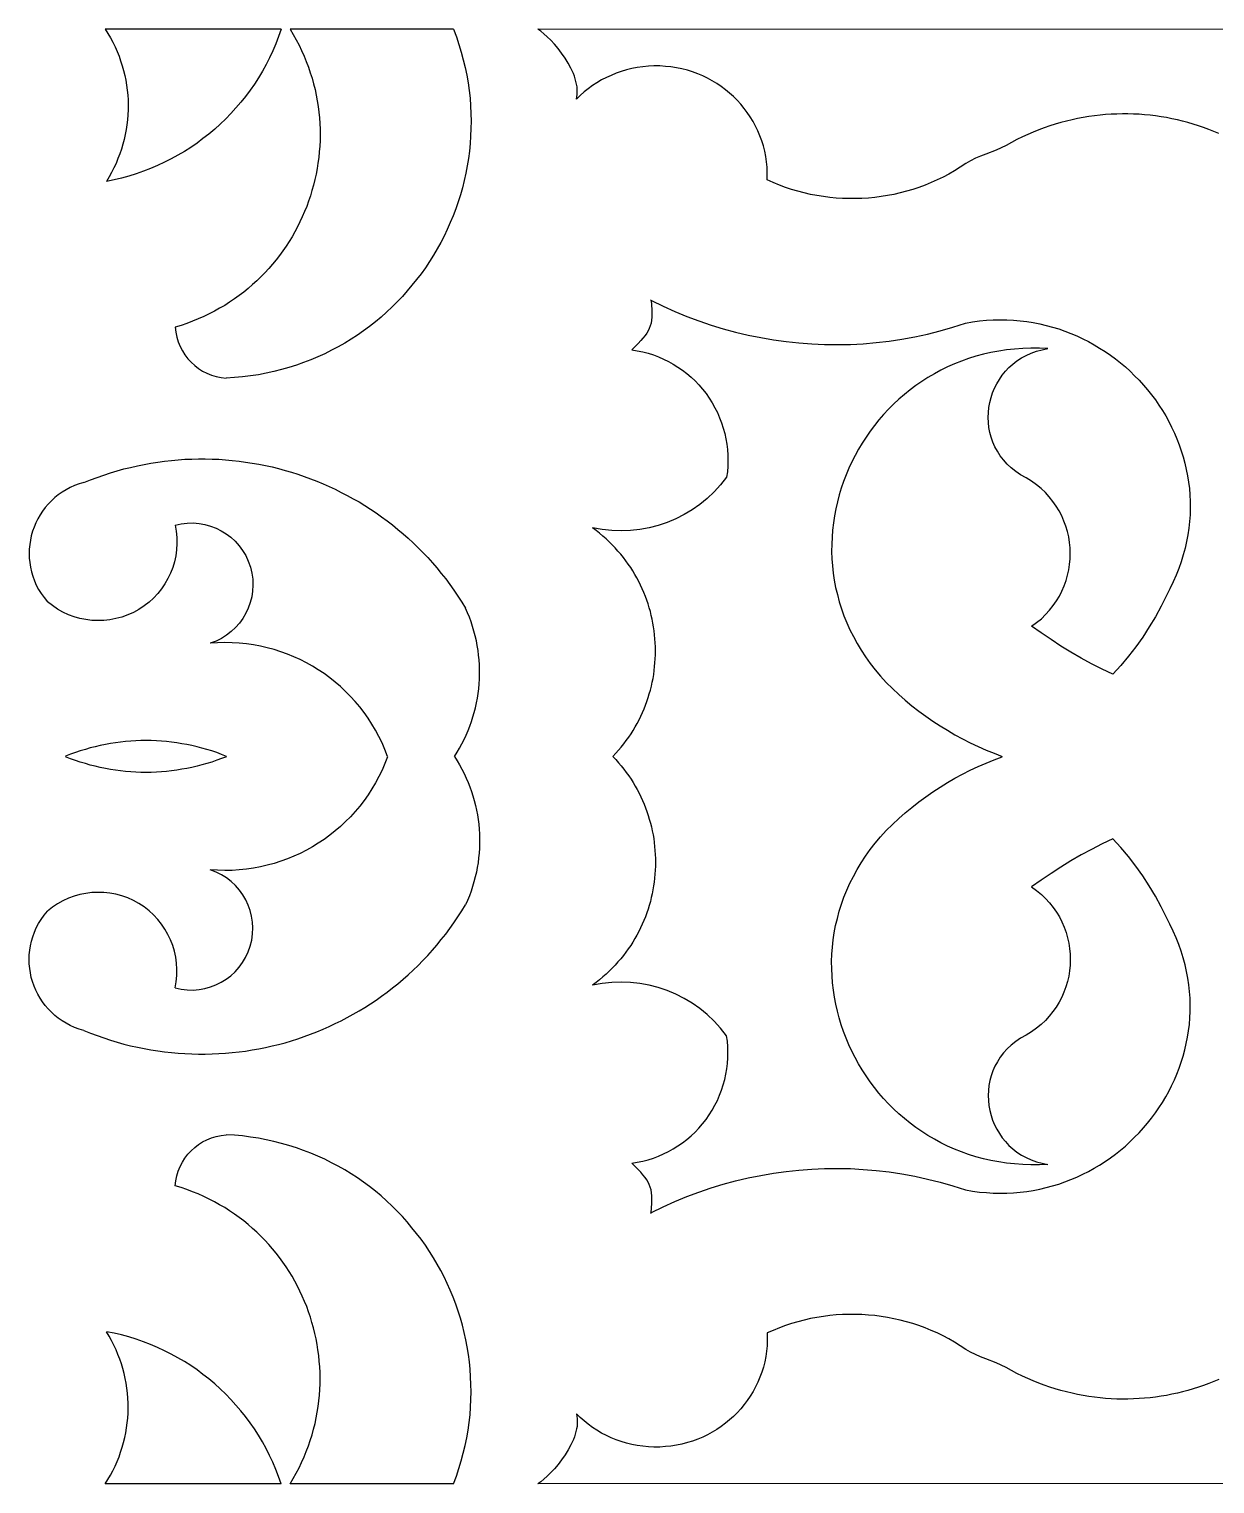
# Model space of a CAD drawing. Extents: x 213 to 1290, y 1003 to 1113.
# Drawn here: x 1094.7 to 1184.4, y 1002.7 to 1112.8 of the extents above; entities that cross this region are included whole.
import ezdxf

# ---------------------------------------------------------------- set-up
doc = ezdxf.new("R2010")
doc.units = 0
doc.layers.add('LAYER_1', color=18, linetype='CONTINUOUS')

msp = doc.modelspace()

# ---------------------------------------------------------------- linework, layer by layer
at = {"layer": 'LAYER_1'}
for points in [[(1113.76, 1112.81), (1100.43, 1112.81)], [(1100.44, 1112.81), (1100.65, 1112.48), (1100.84, 1112.15), (1101.02, 1111.81), (1101.19, 1111.46), (1101.34, 1111.11), (1101.49, 1110.76), (1101.61, 1110.4), (1101.73, 1110.04), (1101.83, 1109.68), (1101.92, 1109.31), (1102, 1108.94), (1102.06, 1108.57), (1102.11, 1108.2), (1102.15, 1107.82), (1102.17, 1107.45), (1102.18, 1107.07), (1102.18, 1106.7), (1102.16, 1106.32), (1102.13, 1105.95), (1102.09, 1105.57), (1102.03, 1105.2), (1101.96, 1104.83), (1101.88, 1104.46), (1101.78, 1104.09), (1101.67, 1103.73), (1101.55, 1103.37), (1101.41, 1103.01), (1101.26, 1102.65), (1101.1, 1102.3), (1100.92, 1101.96), (1100.73, 1101.62), (1100.53, 1101.28)], [(1113.76, 1112.8), (1113.57, 1112.25), (1113.36, 1111.7), (1113.13, 1111.17), (1112.88, 1110.64), (1112.62, 1110.13), (1112.34, 1109.63), (1112.04, 1109.13), (1111.73, 1108.65), (1111.41, 1108.18), (1111.06, 1107.72), (1110.71, 1107.28), (1110.34, 1106.84), (1109.96, 1106.42), (1109.56, 1106.01), (1109.15, 1105.62), (1108.73, 1105.24), (1108.29, 1104.87), (1107.84, 1104.52), (1107.39, 1104.18), (1106.92, 1103.86), (1106.44, 1103.55), (1105.94, 1103.26), (1105.44, 1102.99), (1104.93, 1102.73), (1104.41, 1102.49), (1103.88, 1102.26), (1103.34, 1102.05), (1102.79, 1101.86), (1102.24, 1101.69), (1101.68, 1101.54), (1101.11, 1101.4), (1100.53, 1101.28)], [(1114.43, 1112.81), (1114.67, 1112.41), (1114.89, 1112), (1115.11, 1111.6), (1115.3, 1111.19), (1115.49, 1110.77), (1115.66, 1110.35), (1115.82, 1109.94), (1115.96, 1109.51), (1116.1, 1109.09), (1116.21, 1108.66), (1116.32, 1108.24), (1116.41, 1107.81), (1116.49, 1107.38), (1116.56, 1106.95), (1116.61, 1106.52), (1116.65, 1106.09), (1116.68, 1105.66), (1116.7, 1105.23), (1116.7, 1104.8), (1116.7, 1104.37), (1116.68, 1103.95), (1116.64, 1103.52), (1116.6, 1103.1), (1116.54, 1102.67), (1116.48, 1102.25), (1116.4, 1101.83), (1116.31, 1101.42), (1116.21, 1101.01), (1116.09, 1100.6), (1115.97, 1100.19), (1115.83, 1099.79), (1115.69, 1099.39), (1115.53, 1099), (1115.36, 1098.61), (1115.18, 1098.22), (1114.99, 1097.84), (1114.79, 1097.47), (1114.58, 1097.1), (1114.36, 1096.73), (1114.13, 1096.38), (1113.89, 1096.03), (1113.64, 1095.68), (1113.37, 1095.34), (1113.1, 1095.01), (1112.82, 1094.69), (1112.53, 1094.37), (1112.23, 1094.06), (1111.92, 1093.76), (1111.6, 1093.47), (1111.27, 1093.19), (1110.93, 1092.91), (1110.58, 1092.64), (1110.23, 1092.39), (1109.86, 1092.14), (1109.49, 1091.9), (1109.1, 1091.68), (1108.71, 1091.46), (1108.31, 1091.25), (1107.9, 1091.06), (1107.49, 1090.87), (1107.06, 1090.7), (1106.63, 1090.54), (1106.19, 1090.39), (1105.74, 1090.25)], [(1126.8, 1112.81), (1127.02, 1112.23), (1127.21, 1111.65), (1127.39, 1111.07), (1127.54, 1110.49), (1127.68, 1109.91), (1127.8, 1109.33), (1127.9, 1108.74), (1127.98, 1108.16), (1128.05, 1107.58), (1128.09, 1107), (1128.12, 1106.43), (1128.13, 1105.85), (1128.12, 1105.28), (1128.1, 1104.71), (1128.06, 1104.14), (1128, 1103.57), (1127.93, 1103.01), (1127.84, 1102.45), (1127.73, 1101.9), (1127.61, 1101.35), (1127.47, 1100.8), (1127.32, 1100.26), (1127.15, 1099.73), (1126.97, 1099.2), (1126.77, 1098.68), (1126.56, 1098.16), (1126.33, 1097.65), (1126.09, 1097.15), (1125.83, 1096.65), (1125.56, 1096.17), (1125.28, 1095.69), (1124.98, 1095.21), (1124.67, 1094.75), (1124.35, 1094.3), (1124.01, 1093.85), (1123.66, 1093.42), (1123.3, 1092.99), (1122.93, 1092.58), (1122.54, 1092.17), (1122.15, 1091.78), (1121.74, 1091.39), (1121.32, 1091.02), (1120.89, 1090.66), (1120.44, 1090.31), (1119.99, 1089.98), (1119.53, 1089.65), (1119.05, 1089.34), (1118.57, 1089.05), (1118.07, 1088.77), (1117.57, 1088.5), (1117.06, 1088.24), (1116.53, 1088), (1116, 1087.78), (1115.46, 1087.57), (1114.91, 1087.38), (1114.35, 1087.2), (1113.79, 1087.04), (1113.21, 1086.89), (1112.63, 1086.76), (1112.04, 1086.65), (1111.44, 1086.56), (1110.83, 1086.48), (1110.22, 1086.43), (1109.6, 1086.39)], [(1126.8, 1112.81), (1114.43, 1112.81)], [(1210.81, 1112.78), (1133.19, 1112.81)], [(1136.1, 1107.5), (1136.14, 1107.69), (1136.16, 1107.87), (1136.17, 1108.07), (1136.17, 1108.26), (1136.15, 1108.45), (1136.11, 1108.65), (1136.07, 1108.85), (1136.01, 1109.05), (1135.95, 1109.25), (1135.87, 1109.45), (1135.78, 1109.65), (1135.69, 1109.85), (1135.47, 1110.24), (1135.24, 1110.62), (1134.98, 1110.99), (1134.71, 1111.34), (1134.44, 1111.66), (1134.17, 1111.96), (1133.9, 1112.23), (1133.64, 1112.46), (1133.4, 1112.66), (1133.19, 1112.81)], [(1184.73, 1104.91), (1184.35, 1105.07), (1183.96, 1105.22), (1183.57, 1105.36), (1183.18, 1105.5), (1182.78, 1105.62), (1182.38, 1105.74), (1181.98, 1105.84), (1181.58, 1105.94), (1181.17, 1106.03), (1180.76, 1106.11), (1180.35, 1106.18), (1179.93, 1106.24), (1179.52, 1106.29), (1179.1, 1106.33), (1178.68, 1106.36), (1178.26, 1106.38), (1177.84, 1106.39), (1177.42, 1106.39), (1177, 1106.38), (1176.57, 1106.37), (1176.15, 1106.34), (1175.73, 1106.3), (1175.3, 1106.25), (1174.88, 1106.19), (1174.45, 1106.12), (1174.03, 1106.04), (1173.61, 1105.95), (1173.18, 1105.85), (1172.76, 1105.74), (1172.34, 1105.61), (1171.92, 1105.48), (1171.5, 1105.34), (1171.09, 1105.18), (1170.67, 1105.01), (1170.26, 1104.84), (1169.85, 1104.65), (1169.44, 1104.45), (1169.04, 1104.23), (1168.63, 1104.01), (1168.26, 1103.82), (1167.87, 1103.65), (1167.08, 1103.35), (1166.69, 1103.19), (1166.3, 1103.03), (1165.93, 1102.84), (1165.75, 1102.74), (1165.57, 1102.63), (1165.15, 1102.35), (1164.72, 1102.08), (1164.29, 1101.84), (1163.85, 1101.61), (1163.4, 1101.39), (1162.95, 1101.19), (1162.49, 1101), (1162.02, 1100.83), (1161.56, 1100.68), (1161.09, 1100.54), (1160.61, 1100.41), (1160.13, 1100.3), (1159.65, 1100.21), (1159.17, 1100.13), (1158.69, 1100.07), (1158.2, 1100.02), (1157.71, 1099.99), (1157.22, 1099.98), (1156.73, 1099.98), (1156.25, 1099.99), (1155.76, 1100.02), (1155.27, 1100.07), (1154.79, 1100.13), (1154.3, 1100.21), (1153.82, 1100.3), (1153.34, 1100.41), (1152.86, 1100.54), (1152.39, 1100.68), (1151.92, 1100.83), (1151.46, 1101), (1151, 1101.19), (1150.54, 1101.39), (1150.55, 1101.51), (1150.55, 1101.93), (1150.53, 1102.35), (1150.49, 1102.77), (1150.43, 1103.17), (1150.35, 1103.58), (1150.25, 1103.97), (1150.13, 1104.36), (1149.99, 1104.74), (1149.83, 1105.11), (1149.66, 1105.47), (1149.47, 1105.82), (1149.26, 1106.16), (1149.03, 1106.49), (1148.79, 1106.81), (1148.54, 1107.12), (1148.27, 1107.42), (1147.99, 1107.7), (1147.69, 1107.97), (1147.38, 1108.22), (1147.06, 1108.46), (1146.73, 1108.69), (1146.38, 1108.9), (1146.02, 1109.09), (1145.66, 1109.27), (1145.28, 1109.43), (1144.89, 1109.57), (1144.5, 1109.69), (1144.09, 1109.8), (1143.68, 1109.88), (1143.26, 1109.95), (1142.84, 1109.99), (1142.41, 1110.02), (1141.97, 1110.02), (1141.55, 1110), (1141.12, 1109.96), (1140.71, 1109.9), (1140.3, 1109.82), (1139.9, 1109.72), (1139.5, 1109.6), (1139.11, 1109.47), (1138.74, 1109.31), (1138.37, 1109.14), (1138.01, 1108.96), (1137.66, 1108.75), (1137.33, 1108.53), (1137, 1108.3), (1136.69, 1108.05), (1136.39, 1107.78), (1136.1, 1107.5)], [(1141.75, 1092.29), (1141.78, 1091.92), (1141.8, 1091.59), (1141.81, 1091.29), (1141.8, 1091.02), (1141.78, 1090.78), (1141.75, 1090.56), (1141.69, 1090.35), (1141.62, 1090.16), (1141.54, 1089.98), (1141.43, 1089.8), (1141.3, 1089.61), (1141.14, 1089.43), (1140.97, 1089.23), (1140.77, 1089.02), (1140.29, 1088.54)], [(1141.71, 1092.31), (1141.78, 1092.27), (1142.66, 1091.84), (1143.55, 1091.44), (1144.45, 1091.07), (1145.37, 1090.73), (1146.29, 1090.41), (1147.22, 1090.13), (1148.15, 1089.87), (1149.1, 1089.65), (1150.05, 1089.46), (1151.01, 1089.29), (1151.97, 1089.16), (1152.94, 1089.06), (1153.91, 1088.98), (1154.88, 1088.94), (1155.86, 1088.93), (1156.84, 1088.95), (1157.81, 1089), (1158.79, 1089.09), (1159.76, 1089.2), (1160.74, 1089.35), (1161.71, 1089.52), (1162.68, 1089.73), (1163.64, 1089.98), (1164.6, 1090.25), (1165.55, 1090.55), (1166.08, 1090.65), (1166.6, 1090.72), (1167.13, 1090.77), (1167.65, 1090.8), (1168.16, 1090.81), (1168.68, 1090.81), (1169.19, 1090.78), (1169.69, 1090.74), (1170.19, 1090.68), (1170.68, 1090.6), (1171.17, 1090.5), (1171.66, 1090.39), (1172.14, 1090.26), (1172.61, 1090.12), (1173.07, 1089.96), (1173.53, 1089.78), (1173.98, 1089.59), (1174.42, 1089.38), (1174.86, 1089.16), (1175.28, 1088.92), (1175.7, 1088.67), (1176.11, 1088.41), (1176.51, 1088.14), (1176.9, 1087.85), (1177.28, 1087.55), (1177.65, 1087.24), (1178.01, 1086.91), (1178.35, 1086.58), (1178.69, 1086.23), (1179.02, 1085.87), (1179.33, 1085.51), (1179.63, 1085.13), (1179.92, 1084.74), (1180.19, 1084.35), (1180.45, 1083.94), (1180.7, 1083.53), (1180.93, 1083.11), (1181.15, 1082.68), (1181.36, 1082.24), (1181.55, 1081.8), (1181.72, 1081.35), (1181.88, 1080.89), (1182.03, 1080.43), (1182.15, 1079.96), (1182.26, 1079.49), (1182.36, 1079.01), (1182.43, 1078.53), (1182.49, 1078.04), (1182.53, 1077.55), (1182.55, 1077.06), (1182.56, 1076.56), (1182.54, 1076.06), (1182.51, 1075.55), (1182.45, 1075.05), (1182.38, 1074.54), (1182.28, 1074.03), (1182.17, 1073.52), (1182.03, 1073.01), (1181.87, 1072.5), (1181.69, 1071.99), (1181.49, 1071.48), (1181.27, 1070.97), (1181.02, 1070.46), (1180.76, 1069.95), (1180.36, 1069.13), (1179.93, 1068.34), (1179.46, 1067.56), (1178.97, 1066.8), (1178.44, 1066.06), (1177.89, 1065.34), (1177.31, 1064.65), (1176.69, 1063.98), (1175.89, 1064.37), (1175.09, 1064.78), (1174.31, 1065.21), (1173.53, 1065.66), (1172.77, 1066.12), (1172.02, 1066.61), (1171.28, 1067.11), (1170.55, 1067.62), (1170.93, 1067.9), (1171.29, 1068.19), (1171.61, 1068.51), (1171.91, 1068.83), (1172.19, 1069.18), (1172.43, 1069.53), (1172.65, 1069.9), (1172.85, 1070.28), (1173.02, 1070.67), (1173.16, 1071.07), (1173.27, 1071.47), (1173.36, 1071.88), (1173.43, 1072.3), (1173.47, 1072.71), (1173.48, 1073.13), (1173.46, 1073.55), (1173.42, 1073.96), (1173.36, 1074.38), (1173.26, 1074.79), (1173.14, 1075.19), (1173, 1075.58), (1172.83, 1075.97), (1172.63, 1076.35), (1172.41, 1076.71), (1172.17, 1077.07), (1171.89, 1077.41), (1171.59, 1077.73), (1171.27, 1078.04), (1170.92, 1078.33), (1170.54, 1078.6), (1170.14, 1078.85), (1169.72, 1079.07), (1169.35, 1079.33), (1169.01, 1079.6), (1168.7, 1079.89), (1168.42, 1080.2), (1168.18, 1080.52), (1167.96, 1080.86), (1167.78, 1081.2), (1167.62, 1081.56), (1167.49, 1081.92), (1167.39, 1082.29), (1167.32, 1082.67), (1167.28, 1083.04), (1167.27, 1083.42), (1167.28, 1083.8), (1167.32, 1084.18), (1167.39, 1084.55), (1167.48, 1084.92), (1167.6, 1085.28), (1167.74, 1085.63), (1167.91, 1085.97), (1168.11, 1086.3), (1168.33, 1086.61), (1168.57, 1086.91), (1168.84, 1087.19), (1169.13, 1087.45), (1169.44, 1087.7), (1169.78, 1087.92), (1170.13, 1088.11), (1170.51, 1088.28), (1170.91, 1088.43), (1171.34, 1088.54), (1171.78, 1088.63), (1171.14, 1088.65), (1170.5, 1088.66), (1169.88, 1088.64), (1169.26, 1088.59), (1168.66, 1088.53), (1168.06, 1088.44), (1167.47, 1088.33), (1166.9, 1088.2), (1166.33, 1088.05), (1165.78, 1087.88), (1165.24, 1087.68), (1164.71, 1087.47), (1164.19, 1087.24), (1163.69, 1087), (1163.19, 1086.73), (1162.71, 1086.45), (1162.24, 1086.15), (1161.79, 1085.84), (1161.35, 1085.51), (1160.92, 1085.16), (1160.51, 1084.8), (1160.11, 1084.43), (1159.72, 1084.04), (1159.35, 1083.65), (1158.99, 1083.23), (1158.65, 1082.81), (1158.33, 1082.38), (1158.02, 1081.93), (1157.73, 1081.48), (1157.45, 1081.02), (1157.19, 1080.54), (1156.95, 1080.06), (1156.72, 1079.57), (1156.51, 1079.08), (1156.32, 1078.57), (1156.15, 1078.06), (1155.99, 1077.55), (1155.85, 1077.03), (1155.73, 1076.5), (1155.63, 1075.97), (1155.55, 1075.44), (1155.49, 1074.9), (1155.45, 1074.36), (1155.43, 1073.82), (1155.42, 1073.28), (1155.44, 1072.73), (1155.48, 1072.19), (1155.54, 1071.64), (1155.62, 1071.1), (1155.72, 1070.55), (1155.85, 1070.01), (1155.99, 1069.47), (1156.16, 1068.94), (1156.35, 1068.4), (1156.56, 1067.87), (1156.8, 1067.35), (1157.06, 1066.83), (1157.34, 1066.31), (1157.65, 1065.8), (1157.98, 1065.3), (1158.33, 1064.8), (1158.71, 1064.31), (1159.12, 1063.83), (1159.55, 1063.36), (1160.02, 1062.9), (1160.5, 1062.45), (1160.99, 1062.02), (1161.49, 1061.6), (1162.01, 1061.2), (1162.54, 1060.81), (1163.07, 1060.44), (1163.62, 1060.08), (1164.18, 1059.74), (1164.74, 1059.41), (1165.32, 1059.1), (1165.9, 1058.8), (1166.5, 1058.52), (1167.1, 1058.25), (1167.71, 1058.01), (1168.32, 1057.77)], [(1098.83, 1078.49), (1099.32, 1078.69), (1099.83, 1078.88), (1100.33, 1079.06), (1100.84, 1079.22), (1101.34, 1079.38), (1101.85, 1079.52), (1102.36, 1079.64), (1102.88, 1079.76), (1103.39, 1079.87), (1103.9, 1079.96), (1104.42, 1080.04), (1104.93, 1080.11), (1105.45, 1080.17), (1105.96, 1080.21), (1106.47, 1080.25), (1106.99, 1080.27), (1107.5, 1080.28), (1108.02, 1080.28), (1108.53, 1080.27), (1109.04, 1080.25), (1109.55, 1080.21), (1110.06, 1080.17), (1110.57, 1080.11), (1111.07, 1080.04), (1111.57, 1079.97), (1112.08, 1079.88), (1112.57, 1079.78), (1113.07, 1079.67), (1113.56, 1079.55), (1114.05, 1079.41), (1114.54, 1079.27), (1115.03, 1079.12), (1115.51, 1078.95), (1115.98, 1078.78), (1116.46, 1078.6), (1116.93, 1078.4), (1117.39, 1078.2), (1117.85, 1077.98), (1118.31, 1077.75), (1118.76, 1077.52), (1119.21, 1077.27), (1119.65, 1077.02), (1120.09, 1076.75), (1120.52, 1076.48), (1120.94, 1076.19), (1121.36, 1075.9), (1121.78, 1075.59), (1122.19, 1075.28), (1122.59, 1074.95), (1122.98, 1074.62), (1123.37, 1074.28), (1123.75, 1073.93), (1124.12, 1073.56), (1124.49, 1073.19), (1124.85, 1072.81), (1125.2, 1072.42), (1125.54, 1072.03), (1125.88, 1071.62), (1126.21, 1071.2), (1126.52, 1070.78), (1126.83, 1070.34), (1127.14, 1069.9), (1127.43, 1069.45), (1127.71, 1068.99)], [(1098.82, 1078.49), (1098.47, 1078.39), (1098.12, 1078.26), (1097.8, 1078.12), (1097.48, 1077.95), (1097.18, 1077.77), (1096.89, 1077.57), (1096.62, 1077.35), (1096.37, 1077.11), (1096.13, 1076.86), (1095.91, 1076.6), (1095.7, 1076.33), (1095.52, 1076.04), (1095.35, 1075.75), (1095.19, 1075.44), (1095.06, 1075.12), (1094.95, 1074.8), (1094.85, 1074.47), (1094.78, 1074.14), (1094.73, 1073.8), (1094.69, 1073.46), (1094.68, 1073.12), (1094.69, 1072.77), (1094.73, 1072.43), (1094.78, 1072.08), (1094.86, 1071.74), (1094.96, 1071.4), (1095.08, 1071.06), (1095.23, 1070.73), (1095.4, 1070.41), (1095.6, 1070.09), (1095.82, 1069.78), (1096.07, 1069.47)], [(1138.87, 1057.77), (1139.09, 1058), (1139.3, 1058.23), (1139.5, 1058.47), (1139.7, 1058.72), (1139.88, 1058.96), (1140.06, 1059.22), (1140.24, 1059.47), (1140.4, 1059.73), (1140.56, 1060), (1140.71, 1060.26), (1140.85, 1060.54), (1140.98, 1060.81), (1141.11, 1061.09), (1141.23, 1061.36), (1141.34, 1061.65), (1141.44, 1061.93), (1141.54, 1062.22), (1141.62, 1062.5), (1141.7, 1062.79), (1141.78, 1063.09), (1141.84, 1063.38), (1141.9, 1063.67), (1141.95, 1063.97), (1141.99, 1064.27), (1142.02, 1064.57), (1142.05, 1064.86), (1142.07, 1065.16), (1142.08, 1065.46), (1142.09, 1065.76), (1142.08, 1066.06), (1142.07, 1066.36), (1142.05, 1066.66), (1142.02, 1066.96), (1141.99, 1067.26), (1141.94, 1067.56), (1141.89, 1067.85), (1141.84, 1068.15), (1141.77, 1068.44), (1141.7, 1068.73), (1141.61, 1069.02), (1141.53, 1069.31), (1141.43, 1069.6), (1141.32, 1069.88), (1141.21, 1070.17), (1141.09, 1070.45), (1140.96, 1070.72), (1140.83, 1071), (1140.68, 1071.27), (1140.53, 1071.54), (1140.37, 1071.8), (1140.21, 1072.06), (1140.03, 1072.32), (1139.85, 1072.57), (1139.66, 1072.82), (1139.46, 1073.07), (1139.25, 1073.31), (1139.04, 1073.55), (1138.82, 1073.78), (1138.59, 1074), (1138.35, 1074.23), (1138.11, 1074.44), (1137.85, 1074.65), (1137.59, 1074.86), (1137.33, 1075.06)], [(1126.88, 1057.77), (1127.07, 1058.08), (1127.26, 1058.4), (1127.44, 1058.72), (1127.61, 1059.05), (1127.76, 1059.38), (1127.91, 1059.72), (1128.04, 1060.06), (1128.16, 1060.41), (1128.27, 1060.75), (1128.37, 1061.1), (1128.46, 1061.45), (1128.54, 1061.81), (1128.61, 1062.17), (1128.66, 1062.53), (1128.71, 1062.89), (1128.74, 1063.25), (1128.76, 1063.61), (1128.78, 1063.97), (1128.77, 1064.34), (1128.76, 1064.7), (1128.74, 1065.07), (1128.7, 1065.43), (1128.66, 1065.79), (1128.6, 1066.16), (1128.53, 1066.52), (1128.45, 1066.88), (1128.35, 1067.24), (1128.25, 1067.59), (1128.13, 1067.95), (1128, 1068.3), (1127.86, 1068.64), (1127.71, 1068.99)], [(1121.81, 1057.77), (1121.61, 1058.29), (1121.4, 1058.79), (1121.16, 1059.27), (1120.9, 1059.75), (1120.63, 1060.21), (1120.34, 1060.66), (1120.03, 1061.1), (1119.7, 1061.52), (1119.36, 1061.92), (1119.01, 1062.31), (1118.64, 1062.69), (1118.25, 1063.05), (1117.85, 1063.39), (1117.44, 1063.72), (1117.01, 1064.03), (1116.57, 1064.32), (1116.13, 1064.6), (1115.67, 1064.85), (1115.2, 1065.09), (1114.72, 1065.31), (1114.23, 1065.51), (1113.73, 1065.69), (1113.22, 1065.85), (1112.71, 1065.99), (1112.19, 1066.11), (1111.66, 1066.21), (1111.13, 1066.29), (1110.59, 1066.34), (1110.04, 1066.37), (1109.5, 1066.38), (1108.94, 1066.37), (1108.39, 1066.33)], [(1109.62, 1057.77), (1109.25, 1057.92), (1108.88, 1058.05), (1108.51, 1058.18), (1108.14, 1058.29), (1107.76, 1058.4), (1107.39, 1058.5), (1107.01, 1058.58), (1106.63, 1058.66), (1106.24, 1058.73), (1105.86, 1058.79), (1105.47, 1058.84), (1105.09, 1058.89), (1104.7, 1058.92), (1104.32, 1058.94), (1103.93, 1058.96), (1103.54, 1058.96), (1103.15, 1058.96), (1102.77, 1058.94), (1102.38, 1058.92), (1101.99, 1058.89), (1101.61, 1058.85), (1101.22, 1058.8), (1100.84, 1058.74), (1100.46, 1058.67), (1100.07, 1058.59), (1099.69, 1058.5), (1099.31, 1058.41), (1098.94, 1058.3), (1098.56, 1058.18), (1098.19, 1058.06), (1097.82, 1057.93), (1097.45, 1057.78)], [(1109.62, 1057.74), (1109.25, 1057.6), (1108.88, 1057.47), (1108.51, 1057.34), (1108.14, 1057.23), (1107.76, 1057.12), (1107.39, 1057.02), (1107.01, 1056.93), (1106.63, 1056.86), (1106.24, 1056.79), (1105.86, 1056.73), (1105.47, 1056.67), (1105.09, 1056.63), (1104.7, 1056.6), (1104.32, 1056.58), (1103.93, 1056.56), (1103.54, 1056.56), (1103.15, 1056.56), (1102.77, 1056.58), (1102.38, 1056.6), (1101.99, 1056.63), (1101.61, 1056.67), (1101.22, 1056.72), (1100.84, 1056.78), (1100.46, 1056.85), (1100.07, 1056.93), (1099.69, 1057.02), (1099.31, 1057.11), (1098.94, 1057.22), (1098.56, 1057.33), (1098.19, 1057.46), (1097.82, 1057.59), (1097.45, 1057.74)], [(1121.81, 1057.74), (1121.61, 1057.23), (1121.4, 1056.73), (1121.16, 1056.24), (1120.9, 1055.77), (1120.63, 1055.31), (1120.34, 1054.86), (1120.03, 1054.42), (1119.7, 1054), (1119.36, 1053.6), (1119.01, 1053.2), (1118.64, 1052.83), (1118.25, 1052.47), (1117.85, 1052.13), (1117.44, 1051.8), (1117.01, 1051.49), (1116.57, 1051.2), (1116.13, 1050.92), (1115.67, 1050.67), (1115.2, 1050.43), (1114.72, 1050.21), (1114.23, 1050.01), (1113.73, 1049.83), (1113.22, 1049.67), (1112.71, 1049.53), (1112.19, 1049.41), (1111.66, 1049.31), (1111.13, 1049.23), (1110.59, 1049.18), (1110.04, 1049.14), (1109.5, 1049.13), (1108.94, 1049.15), (1108.39, 1049.18)], [(1126.88, 1057.75), (1127.07, 1057.44), (1127.26, 1057.12), (1127.44, 1056.79), (1127.61, 1056.47), (1127.76, 1056.13), (1127.91, 1055.8), (1128.04, 1055.46), (1128.16, 1055.11), (1128.27, 1054.77), (1128.37, 1054.42), (1128.46, 1054.06), (1128.54, 1053.71), (1128.61, 1053.35), (1128.66, 1052.99), (1128.71, 1052.63), (1128.74, 1052.27), (1128.76, 1051.91), (1128.78, 1051.54), (1128.77, 1051.18), (1128.76, 1050.82), (1128.74, 1050.45), (1128.7, 1050.09), (1128.66, 1049.72), (1128.6, 1049.36), (1128.53, 1049), (1128.45, 1048.64), (1128.35, 1048.28), (1128.25, 1047.93), (1128.13, 1047.57), (1128, 1047.22), (1127.86, 1046.87), (1127.71, 1046.53)], [(1138.87, 1057.75), (1139.09, 1057.52), (1139.3, 1057.29), (1139.5, 1057.05), (1139.7, 1056.8), (1139.88, 1056.55), (1140.06, 1056.3), (1140.24, 1056.04), (1140.4, 1055.78), (1140.56, 1055.52), (1140.71, 1055.25), (1140.85, 1054.98), (1140.98, 1054.71), (1141.11, 1054.43), (1141.23, 1054.15), (1141.34, 1053.87), (1141.44, 1053.59), (1141.54, 1053.3), (1141.62, 1053.01), (1141.7, 1052.72), (1141.78, 1052.43), (1141.84, 1052.14), (1141.9, 1051.84), (1141.95, 1051.55), (1141.99, 1051.25), (1142.02, 1050.95), (1142.05, 1050.65), (1142.07, 1050.35), (1142.08, 1050.05), (1142.09, 1049.76), (1142.08, 1049.46), (1142.07, 1049.16), (1142.05, 1048.86), (1142.02, 1048.56), (1141.99, 1048.26), (1141.94, 1047.96), (1141.89, 1047.67), (1141.84, 1047.37), (1141.77, 1047.08), (1141.7, 1046.79), (1141.61, 1046.49), (1141.53, 1046.21), (1141.43, 1045.92), (1141.32, 1045.63), (1141.21, 1045.35), (1141.09, 1045.07), (1140.96, 1044.8), (1140.83, 1044.52), (1140.68, 1044.25), (1140.53, 1043.98), (1140.37, 1043.72), (1140.21, 1043.46), (1140.03, 1043.2), (1139.85, 1042.94), (1139.66, 1042.7), (1139.46, 1042.45), (1139.25, 1042.21), (1139.04, 1041.97), (1138.82, 1041.74), (1138.59, 1041.51), (1138.35, 1041.29), (1138.11, 1041.08), (1137.85, 1040.86), (1137.59, 1040.66), (1137.33, 1040.46)], [(1141.71, 1023.2), (1141.78, 1023.25), (1142.66, 1023.68), (1143.55, 1024.08), (1144.45, 1024.45), (1145.37, 1024.79), (1146.29, 1025.11), (1147.22, 1025.39), (1148.15, 1025.64), (1149.1, 1025.87), (1150.05, 1026.06), (1151.01, 1026.23), (1151.97, 1026.36), (1152.94, 1026.46), (1153.91, 1026.53), (1154.88, 1026.58), (1155.86, 1026.59), (1156.84, 1026.57), (1157.81, 1026.51), (1158.79, 1026.43), (1159.76, 1026.32), (1160.74, 1026.17), (1161.71, 1025.99), (1162.68, 1025.78), (1163.64, 1025.54), (1164.6, 1025.27), (1165.55, 1024.96), (1166.08, 1024.87), (1166.6, 1024.8), (1167.13, 1024.75), (1167.65, 1024.72), (1168.16, 1024.7), (1168.68, 1024.71), (1169.19, 1024.73), (1169.69, 1024.78), (1170.19, 1024.84), (1170.68, 1024.92), (1171.17, 1025.01), (1171.66, 1025.13), (1172.14, 1025.26), (1172.61, 1025.4), (1173.07, 1025.56), (1173.53, 1025.74), (1173.98, 1025.93), (1174.42, 1026.14), (1174.86, 1026.36), (1175.28, 1026.6), (1175.7, 1026.84), (1176.11, 1027.11), (1176.51, 1027.38), (1176.9, 1027.67), (1177.28, 1027.97), (1177.65, 1028.28), (1178.01, 1028.61), (1178.35, 1028.94), (1178.69, 1029.29), (1179.02, 1029.65), (1179.33, 1030.01), (1179.63, 1030.39), (1179.92, 1030.78), (1180.19, 1031.17), (1180.45, 1031.58), (1180.7, 1031.99), (1180.93, 1032.41), (1181.15, 1032.84), (1181.36, 1033.28), (1181.55, 1033.72), (1181.72, 1034.17), (1181.88, 1034.62), (1182.03, 1035.09), (1182.15, 1035.56), (1182.26, 1036.03), (1182.36, 1036.51), (1182.43, 1036.99), (1182.49, 1037.48), (1182.53, 1037.97), (1182.55, 1038.46), (1182.56, 1038.96), (1182.54, 1039.46), (1182.51, 1039.97), (1182.45, 1040.47), (1182.38, 1040.98), (1182.28, 1041.49), (1182.17, 1042), (1182.03, 1042.51), (1181.87, 1043.02), (1181.69, 1043.53), (1181.49, 1044.04), (1181.27, 1044.55), (1181.02, 1045.06), (1180.76, 1045.57), (1180.36, 1046.38), (1179.93, 1047.18), (1179.46, 1047.96), (1178.97, 1048.72), (1178.44, 1049.46), (1177.89, 1050.18), (1177.31, 1050.87), (1176.69, 1051.54), (1175.89, 1051.14), (1175.09, 1050.73), (1174.31, 1050.31), (1173.53, 1049.86), (1172.77, 1049.39), (1172.02, 1048.91), (1171.28, 1048.41), (1170.55, 1047.89), (1170.93, 1047.62), (1171.29, 1047.32), (1171.61, 1047.01), (1171.91, 1046.69), (1172.19, 1046.34), (1172.43, 1045.99), (1172.65, 1045.62), (1172.85, 1045.24), (1173.02, 1044.85), (1173.16, 1044.45), (1173.27, 1044.04), (1173.36, 1043.63), (1173.43, 1043.22), (1173.47, 1042.8), (1173.48, 1042.39), (1173.46, 1041.97), (1173.42, 1041.55), (1173.36, 1041.14), (1173.26, 1040.73), (1173.14, 1040.33), (1173, 1039.93), (1172.83, 1039.55), (1172.63, 1039.17), (1172.41, 1038.8), (1172.17, 1038.45), (1171.89, 1038.11), (1171.59, 1037.79), (1171.27, 1037.48), (1170.92, 1037.19), (1170.54, 1036.92), (1170.14, 1036.67), (1169.72, 1036.45), (1169.35, 1036.19), (1169.01, 1035.92), (1168.7, 1035.63), (1168.42, 1035.32), (1168.18, 1035), (1167.96, 1034.66), (1167.78, 1034.32), (1167.62, 1033.96), (1167.49, 1033.6), (1167.39, 1033.23), (1167.32, 1032.85), (1167.28, 1032.47), (1167.27, 1032.1), (1167.28, 1031.72), (1167.32, 1031.34), (1167.39, 1030.97), (1167.48, 1030.6), (1167.6, 1030.24), (1167.74, 1029.89), (1167.91, 1029.55), (1168.11, 1029.22), (1168.33, 1028.91), (1168.57, 1028.61), (1168.84, 1028.33), (1169.13, 1028.07), (1169.44, 1027.82), (1169.78, 1027.6), (1170.13, 1027.41), (1170.51, 1027.24), (1170.91, 1027.09), (1171.34, 1026.98), (1171.78, 1026.89), (1171.14, 1026.86), (1170.5, 1026.86), (1169.88, 1026.88), (1169.26, 1026.92), (1168.66, 1026.99), (1168.06, 1027.08), (1167.47, 1027.19), (1166.9, 1027.32), (1166.33, 1027.47), (1165.78, 1027.64), (1165.24, 1027.84), (1164.71, 1028.05), (1164.19, 1028.28), (1163.69, 1028.52), (1163.19, 1028.79), (1162.71, 1029.07), (1162.24, 1029.37), (1161.79, 1029.68), (1161.35, 1030.01), (1160.92, 1030.36), (1160.51, 1030.72), (1160.11, 1031.09), (1159.72, 1031.47), (1159.35, 1031.87), (1158.99, 1032.28), (1158.65, 1032.71), (1158.33, 1033.14), (1158.02, 1033.58), (1157.73, 1034.04), (1157.45, 1034.5), (1157.19, 1034.97), (1156.95, 1035.46), (1156.72, 1035.95), (1156.51, 1036.44), (1156.32, 1036.95), (1156.15, 1037.46), (1155.99, 1037.97), (1155.85, 1038.49), (1155.73, 1039.02), (1155.63, 1039.55), (1155.55, 1040.08), (1155.49, 1040.62), (1155.45, 1041.16), (1155.43, 1041.7), (1155.42, 1042.24), (1155.44, 1042.79), (1155.48, 1043.33), (1155.54, 1043.88), (1155.62, 1044.42), (1155.72, 1044.96), (1155.85, 1045.51), (1155.99, 1046.05), (1156.16, 1046.58), (1156.35, 1047.12), (1156.56, 1047.65), (1156.8, 1048.17), (1157.06, 1048.69), (1157.34, 1049.21), (1157.65, 1049.72), (1157.98, 1050.22), (1158.33, 1050.72), (1158.71, 1051.21), (1159.12, 1051.69), (1159.55, 1052.16), (1160.02, 1052.62), (1160.5, 1053.06), (1160.99, 1053.5), (1161.49, 1053.91), (1162.01, 1054.32), (1162.54, 1054.71), (1163.07, 1055.08), (1163.62, 1055.44), (1164.18, 1055.78), (1164.74, 1056.11), (1165.32, 1056.42), (1165.9, 1056.72), (1166.5, 1057), (1167.1, 1057.26), (1167.71, 1057.51), (1168.32, 1057.74)], [(1098.82, 1037.03), (1098.47, 1037.13), (1098.12, 1037.25), (1097.8, 1037.4), (1097.48, 1037.57), (1097.18, 1037.75), (1096.89, 1037.95), (1096.62, 1038.17), (1096.37, 1038.4), (1096.13, 1038.65), (1095.91, 1038.92), (1095.7, 1039.19), (1095.52, 1039.48), (1095.35, 1039.77), (1095.19, 1040.08), (1095.06, 1040.39), (1094.95, 1040.72), (1094.85, 1041.04), (1094.78, 1041.38), (1094.73, 1041.72), (1094.69, 1042.06), (1094.68, 1042.4), (1094.69, 1042.75), (1094.73, 1043.09), (1094.78, 1043.44), (1094.86, 1043.78), (1094.96, 1044.12), (1095.08, 1044.46), (1095.23, 1044.79), (1095.4, 1045.11), (1095.6, 1045.43), (1095.82, 1045.74), (1096.07, 1046.05)], [(1098.83, 1037.03), (1099.32, 1036.83), (1099.83, 1036.64), (1100.33, 1036.46), (1100.84, 1036.3), (1101.34, 1036.14), (1101.85, 1036), (1102.36, 1035.87), (1102.88, 1035.76), (1103.39, 1035.65), (1103.9, 1035.56), (1104.42, 1035.48), (1104.93, 1035.41), (1105.45, 1035.35), (1105.96, 1035.31), (1106.47, 1035.27), (1106.99, 1035.25), (1107.5, 1035.24), (1108.02, 1035.24), (1108.53, 1035.25), (1109.04, 1035.27), (1109.55, 1035.31), (1110.06, 1035.35), (1110.57, 1035.41), (1111.07, 1035.47), (1111.57, 1035.55), (1112.08, 1035.64), (1112.57, 1035.74), (1113.07, 1035.85), (1113.56, 1035.97), (1114.05, 1036.1), (1114.54, 1036.25), (1115.03, 1036.4), (1115.51, 1036.56), (1115.98, 1036.74), (1116.46, 1036.92), (1116.93, 1037.12), (1117.39, 1037.32), (1117.85, 1037.54), (1118.31, 1037.76), (1118.76, 1038), (1119.21, 1038.25), (1119.65, 1038.5), (1120.09, 1038.77), (1120.52, 1039.04), (1120.94, 1039.33), (1121.36, 1039.62), (1121.78, 1039.93), (1122.19, 1040.24), (1122.59, 1040.56), (1122.98, 1040.9), (1123.37, 1041.24), (1123.75, 1041.59), (1124.12, 1041.95), (1124.49, 1042.32), (1124.85, 1042.7), (1125.2, 1043.09), (1125.54, 1043.49), (1125.88, 1043.9), (1126.21, 1044.32), (1126.52, 1044.74), (1126.83, 1045.17), (1127.14, 1045.62), (1127.43, 1046.07), (1127.71, 1046.53)], [(1126.8, 1002.71), (1127.02, 1003.29), (1127.21, 1003.87), (1127.39, 1004.45), (1127.54, 1005.03), (1127.68, 1005.61), (1127.8, 1006.19), (1127.9, 1006.77), (1127.98, 1007.36), (1128.05, 1007.94), (1128.09, 1008.51), (1128.12, 1009.09), (1128.13, 1009.67), (1128.12, 1010.24), (1128.1, 1010.81), (1128.06, 1011.38), (1128, 1011.95), (1127.93, 1012.51), (1127.84, 1013.07), (1127.73, 1013.62), (1127.61, 1014.17), (1127.47, 1014.71), (1127.32, 1015.25), (1127.15, 1015.79), (1126.97, 1016.32), (1126.77, 1016.84), (1126.56, 1017.36), (1126.33, 1017.87), (1126.09, 1018.37), (1125.83, 1018.86), (1125.56, 1019.35), (1125.28, 1019.83), (1124.98, 1020.3), (1124.67, 1020.77), (1124.35, 1021.22), (1124.01, 1021.67), (1123.66, 1022.1), (1123.3, 1022.53), (1122.93, 1022.94), (1122.54, 1023.35), (1122.15, 1023.74), (1121.74, 1024.13), (1121.32, 1024.5), (1120.89, 1024.86), (1120.44, 1025.21), (1119.99, 1025.54), (1119.53, 1025.86), (1119.05, 1026.17), (1118.57, 1026.47), (1118.07, 1026.75), (1117.57, 1027.02), (1117.06, 1027.28), (1116.53, 1027.52), (1116, 1027.74), (1115.46, 1027.95), (1114.91, 1028.14), (1114.35, 1028.32), (1113.79, 1028.48), (1113.21, 1028.63), (1112.63, 1028.76), (1112.04, 1028.87), (1111.44, 1028.96), (1110.83, 1029.04), (1110.22, 1029.09), (1109.6, 1029.13)], [(1141.75, 1023.23), (1141.78, 1023.6), (1141.8, 1023.93), (1141.81, 1024.23), (1141.8, 1024.5), (1141.78, 1024.74), (1141.75, 1024.96), (1141.69, 1025.16), (1141.62, 1025.36), (1141.54, 1025.54), (1141.43, 1025.72), (1141.3, 1025.9), (1141.14, 1026.09), (1140.97, 1026.29), (1140.77, 1026.5), (1140.29, 1026.98)], [(1114.43, 1002.71), (1114.67, 1003.11), (1114.89, 1003.51), (1115.11, 1003.92), (1115.3, 1004.33), (1115.49, 1004.75), (1115.66, 1005.16), (1115.82, 1005.58), (1115.96, 1006), (1116.1, 1006.43), (1116.21, 1006.85), (1116.32, 1007.28), (1116.41, 1007.71), (1116.49, 1008.14), (1116.56, 1008.57), (1116.61, 1009), (1116.65, 1009.43), (1116.68, 1009.86), (1116.7, 1010.29), (1116.7, 1010.72), (1116.7, 1011.14), (1116.68, 1011.57), (1116.64, 1012), (1116.6, 1012.42), (1116.54, 1012.85), (1116.48, 1013.27), (1116.4, 1013.68), (1116.31, 1014.1), (1116.21, 1014.51), (1116.09, 1014.92), (1115.97, 1015.33), (1115.83, 1015.73), (1115.69, 1016.13), (1115.53, 1016.52), (1115.36, 1016.91), (1115.18, 1017.3), (1114.99, 1017.68), (1114.79, 1018.05), (1114.58, 1018.42), (1114.36, 1018.78), (1114.13, 1019.14), (1113.89, 1019.49), (1113.64, 1019.84), (1113.37, 1020.18), (1113.1, 1020.51), (1112.82, 1020.83), (1112.53, 1021.15), (1112.23, 1021.46), (1111.92, 1021.76), (1111.6, 1022.05), (1111.27, 1022.33), (1110.93, 1022.61), (1110.58, 1022.87), (1110.23, 1023.13), (1109.86, 1023.38), (1109.49, 1023.62), (1109.1, 1023.84), (1108.71, 1024.06), (1108.31, 1024.27), (1107.9, 1024.46), (1107.49, 1024.65), (1107.06, 1024.82), (1106.63, 1024.98), (1106.19, 1025.13), (1105.74, 1025.27)], [(1184.73, 1010.61), (1184.35, 1010.45), (1183.96, 1010.3), (1183.57, 1010.15), (1183.18, 1010.02), (1182.78, 1009.9), (1182.38, 1009.78), (1181.98, 1009.68), (1181.58, 1009.58), (1181.17, 1009.49), (1180.76, 1009.41), (1180.35, 1009.34), (1179.93, 1009.28), (1179.52, 1009.23), (1179.1, 1009.19), (1178.68, 1009.16), (1178.26, 1009.14), (1177.84, 1009.13), (1177.42, 1009.13), (1177, 1009.13), (1176.57, 1009.15), (1176.15, 1009.18), (1175.73, 1009.22), (1175.3, 1009.27), (1174.88, 1009.33), (1174.45, 1009.4), (1174.03, 1009.48), (1173.61, 1009.57), (1173.18, 1009.67), (1172.76, 1009.78), (1172.34, 1009.9), (1171.92, 1010.04), (1171.5, 1010.18), (1171.09, 1010.34), (1170.67, 1010.5), (1170.26, 1010.68), (1169.85, 1010.87), (1169.44, 1011.07), (1169.04, 1011.28), (1168.63, 1011.51), (1168.26, 1011.7), (1167.87, 1011.87), (1167.08, 1012.17), (1166.69, 1012.32), (1166.3, 1012.49), (1165.93, 1012.68), (1165.75, 1012.78), (1165.57, 1012.89), (1165.15, 1013.17), (1164.72, 1013.43), (1164.29, 1013.68), (1163.85, 1013.91), (1163.4, 1014.13), (1162.95, 1014.33), (1162.49, 1014.52), (1162.02, 1014.69), (1161.56, 1014.84), (1161.09, 1014.98), (1160.61, 1015.11), (1160.13, 1015.21), (1159.65, 1015.31), (1159.17, 1015.38), (1158.69, 1015.45), (1158.2, 1015.49), (1157.71, 1015.53), (1157.22, 1015.54), (1156.73, 1015.54), (1156.25, 1015.53), (1155.76, 1015.5), (1155.27, 1015.45), (1154.79, 1015.39), (1154.3, 1015.31), (1153.82, 1015.22), (1153.34, 1015.11), (1152.86, 1014.98), (1152.39, 1014.84), (1151.92, 1014.69), (1151.46, 1014.52), (1151, 1014.33), (1150.54, 1014.13), (1150.55, 1014.01), (1150.55, 1013.59), (1150.53, 1013.17), (1150.49, 1012.75), (1150.43, 1012.34), (1150.35, 1011.94), (1150.25, 1011.55), (1150.13, 1011.16), (1149.99, 1010.78), (1149.83, 1010.41), (1149.66, 1010.05), (1149.47, 1009.7), (1149.26, 1009.36), (1149.03, 1009.02), (1148.79, 1008.71), (1148.54, 1008.4), (1148.27, 1008.1), (1147.99, 1007.82), (1147.69, 1007.55), (1147.38, 1007.3), (1147.06, 1007.06), (1146.73, 1006.83), (1146.38, 1006.62), (1146.02, 1006.43), (1145.66, 1006.25), (1145.28, 1006.09), (1144.89, 1005.95), (1144.5, 1005.83), (1144.09, 1005.72), (1143.68, 1005.64), (1143.26, 1005.57), (1142.84, 1005.53), (1142.41, 1005.5), (1141.97, 1005.5), (1141.55, 1005.52), (1141.12, 1005.56), (1140.71, 1005.62), (1140.3, 1005.7), (1139.9, 1005.8), (1139.5, 1005.91), (1139.11, 1006.05), (1138.74, 1006.2), (1138.37, 1006.37), (1138.01, 1006.56), (1137.66, 1006.77), (1137.33, 1006.99), (1137, 1007.22), (1136.69, 1007.47), (1136.39, 1007.74), (1136.1, 1008.01)], [(1100.44, 1002.71), (1100.65, 1003.04), (1100.84, 1003.37), (1101.02, 1003.71), (1101.19, 1004.06), (1101.34, 1004.4), (1101.49, 1004.76), (1101.61, 1005.12), (1101.73, 1005.48), (1101.83, 1005.84), (1101.92, 1006.21), (1102, 1006.58), (1102.06, 1006.95), (1102.11, 1007.32), (1102.15, 1007.69), (1102.17, 1008.07), (1102.18, 1008.45), (1102.18, 1008.82), (1102.16, 1009.2), (1102.13, 1009.57), (1102.09, 1009.95), (1102.03, 1010.32), (1101.96, 1010.69), (1101.88, 1011.06), (1101.78, 1011.43), (1101.67, 1011.79), (1101.55, 1012.15), (1101.41, 1012.51), (1101.26, 1012.86), (1101.1, 1013.21), (1100.92, 1013.56), (1100.73, 1013.9), (1100.53, 1014.23)], [(1113.76, 1002.72), (1113.57, 1003.27), (1113.36, 1003.81), (1113.13, 1004.35), (1112.88, 1004.87), (1112.62, 1005.39), (1112.34, 1005.89), (1112.04, 1006.39), (1111.73, 1006.87), (1111.41, 1007.34), (1111.06, 1007.8), (1110.71, 1008.24), (1110.34, 1008.68), (1109.96, 1009.1), (1109.56, 1009.51), (1109.15, 1009.9), (1108.73, 1010.28), (1108.29, 1010.65), (1107.84, 1011), (1107.39, 1011.34), (1106.92, 1011.66), (1106.44, 1011.97), (1105.94, 1012.26), (1105.44, 1012.53), (1104.93, 1012.79), (1104.41, 1013.03), (1103.88, 1013.26), (1103.34, 1013.47), (1102.79, 1013.66), (1102.24, 1013.83), (1101.68, 1013.98), (1101.11, 1014.12), (1100.53, 1014.23)], [(1136.1, 1008.01), (1136.14, 1007.83), (1136.16, 1007.64), (1136.17, 1007.45), (1136.17, 1007.26), (1136.15, 1007.06), (1136.11, 1006.87), (1136.07, 1006.67), (1136.01, 1006.47), (1135.95, 1006.27), (1135.87, 1006.07), (1135.78, 1005.87), (1135.69, 1005.67), (1135.47, 1005.28), (1135.24, 1004.9), (1134.98, 1004.53), (1134.71, 1004.18), (1134.44, 1003.86), (1134.17, 1003.56), (1133.9, 1003.29), (1133.64, 1003.06), (1133.4, 1002.86), (1133.19, 1002.71)], [(1113.76, 1002.71), (1100.43, 1002.71)], [(1126.8, 1002.71), (1114.43, 1002.71)], [(1210.81, 1002.74), (1133.19, 1002.71)]]:
    msp.add_lwpolyline(points, dxfattribs=at)
for points in [[(1105.74, 1090.25, 0.375), (1109.6, 1086.39)], [(1140.29, 1088.54, -0.420737), (1147.47, 1078.89)], [(1147.47, 1078.89, -0.29512), (1137.33, 1075.06)], [(1105.73, 1075.27, -0.720588), (1096.07, 1069.47)], [(1105.73, 1075.27, -0.977181), (1108.39, 1066.33)], [(1105.73, 1040.25, 0.977181), (1108.39, 1049.18)], [(1105.73, 1040.25, 0.720588), (1096.07, 1046.05)], [(1147.47, 1036.63, 0.29512), (1137.33, 1040.46)], [(1140.29, 1026.98, 0.420737), (1147.47, 1036.63)], [(1105.74, 1025.27, -0.375), (1109.6, 1029.13)]]:
    msp.add_lwpolyline(points, format="xyb", dxfattribs=at)

doc.saveas('drawing.dxf')
